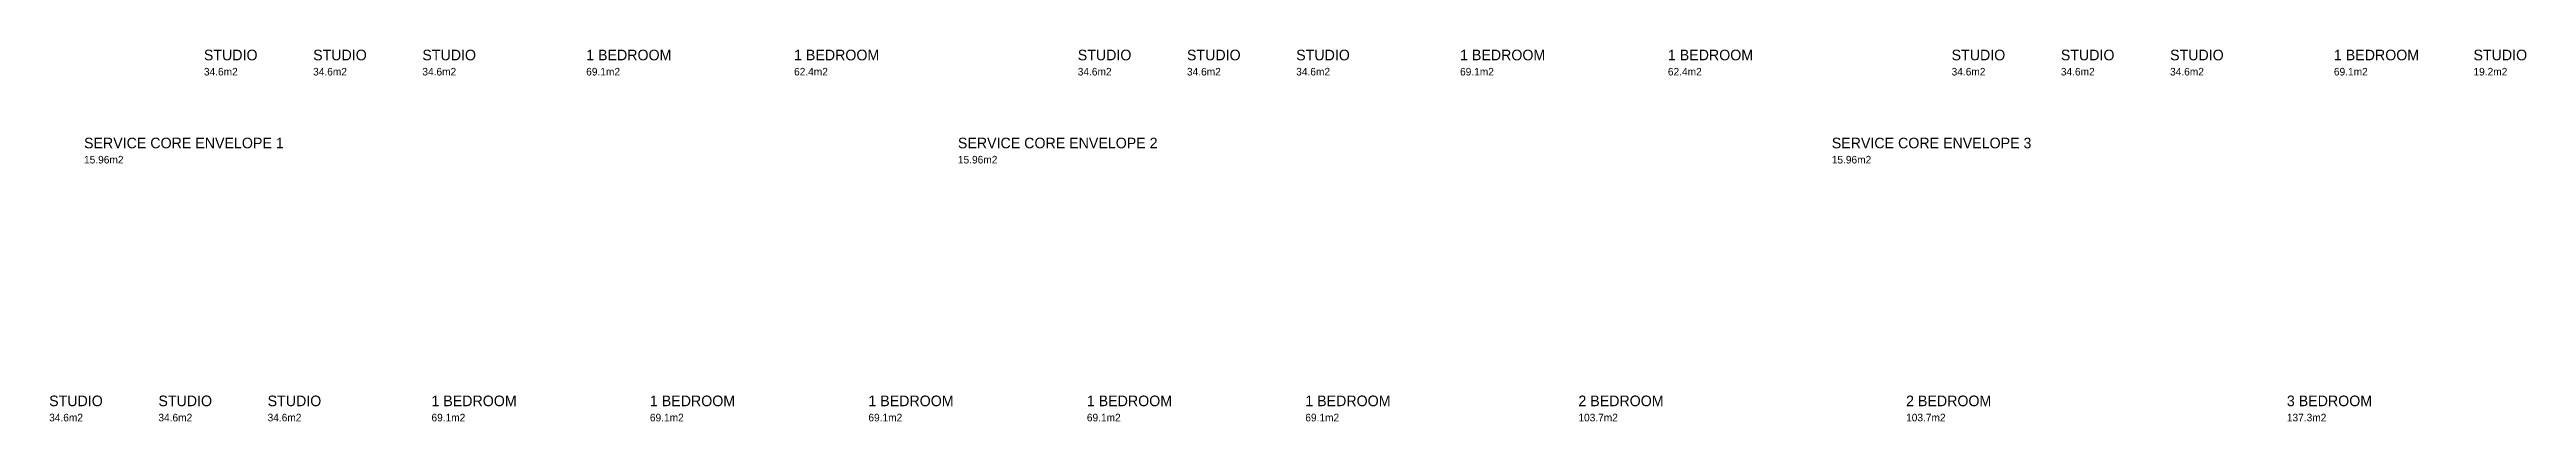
# Model space of a CAD drawing. Header units: metres. Extents: x 14 to 98, y -49 to 55.
# Drawn here: x 16.3 to 97.9, y -49.4 to -37.1 of the extents above.
import ezdxf

# ---------------------------------------------------------------- set-up
doc = ezdxf.new("R2010")
doc.units = ezdxf.units.M
doc.layers.add('A-TEXT', color=3, linetype='Continuous')

msp = doc.modelspace()

# ---------------------------------------------------------------- texts
at = {"layer": 'A-TEXT'}
for s, height, p in [('STUDIO', 0.35, (21.35, -37.5)), ('STUDIO', 0.35, (24.95, -37.5)), ('STUDIO', 0.35, (28.55, -37.5)), ('1 BEDROOM', 0.35, (33.95, -37.5)), ('1 BEDROOM', 0.35, (40.8, -37.5)), ('STUDIO', 0.35, (50.15, -37.5)), ('STUDIO', 0.35, (53.75, -37.5)), ('STUDIO', 0.35, (57.35, -37.5)), ('1 BEDROOM', 0.35, (62.75, -37.5)), ('1 BEDROOM', 0.35, (69.6, -37.5)), ('STUDIO', 0.35, (78.95, -37.5)), ('STUDIO', 0.35, (82.55, -37.5)), ('STUDIO', 0.35, (86.15, -37.5)), ('1 BEDROOM', 0.35, (91.55, -37.5)), ('STUDIO', 0.35, (96.15, -37.5)), ('34.6m2', 0.25, (21.35, -38)), ('34.6m2', 0.25, (24.95, -38)), ('34.6m2', 0.25, (28.55, -38)), ('69.1m2', 0.25, (33.95, -38)), ('62.4m2', 0.25, (40.8, -38)), ('34.6m2', 0.25, (50.15, -38)), ('34.6m2', 0.25, (53.75, -38)), ('34.6m2', 0.25, (57.35, -38)), ('69.1m2', 0.25, (62.75, -38)), ('62.4m2', 0.25, (69.6, -38)), ('34.6m2', 0.25, (78.95, -38)), ('34.6m2', 0.25, (82.55, -38)), ('34.6m2', 0.25, (86.15, -38)), ('69.1m2', 0.25, (91.55, -38)), ('19.2m2', 0.25, (96.15, -38)), ('SERVICE CORE ENVELOPE 1', 0.35, (17.4, -40.4)), ('15.96m2', 0.25, (17.4, -40.9)), ('SERVICE CORE ENVELOPE 2', 0.35, (46.2, -40.4)), ('15.96m2', 0.25, (46.2, -40.9)), ('SERVICE CORE ENVELOPE 3', 0.35, (75, -40.4)), ('15.96m2', 0.25, (75, -40.9)), ('STUDIO', 0.35, (16.25, -48.9)), ('STUDIO', 0.35, (19.85, -48.9)), ('STUDIO', 0.35, (23.45, -48.9)), ('1 BEDROOM', 0.35, (28.85, -48.9)), ('1 BEDROOM', 0.35, (36.05, -48.9)), ('1 BEDROOM', 0.35, (43.25, -48.9)), ('1 BEDROOM', 0.35, (50.45, -48.9)), ('1 BEDROOM', 0.35, (57.65, -48.9)), ('2 BEDROOM', 0.35, (66.65, -48.9)), ('2 BEDROOM', 0.35, (77.45, -48.9)), ('3 BEDROOM', 0.35, (90, -48.9)), ('34.6m2', 0.25, (16.25, -49.4)), ('34.6m2', 0.25, (19.85, -49.4)), ('34.6m2', 0.25, (23.45, -49.4)), ('69.1m2', 0.25, (28.85, -49.4)), ('69.1m2', 0.25, (36.05, -49.4)), ('69.1m2', 0.25, (43.25, -49.4)), ('69.1m2', 0.25, (50.45, -49.4)), ('69.1m2', 0.25, (57.65, -49.4)), ('103.7m2', 0.25, (66.65, -49.4)), ('103.7m2', 0.25, (77.45, -49.4)), ('137.3m2', 0.25, (90, -49.4))]:
    msp.add_text(s, height=height, dxfattribs=at).set_placement(p)

doc.saveas('drawing.dxf')
